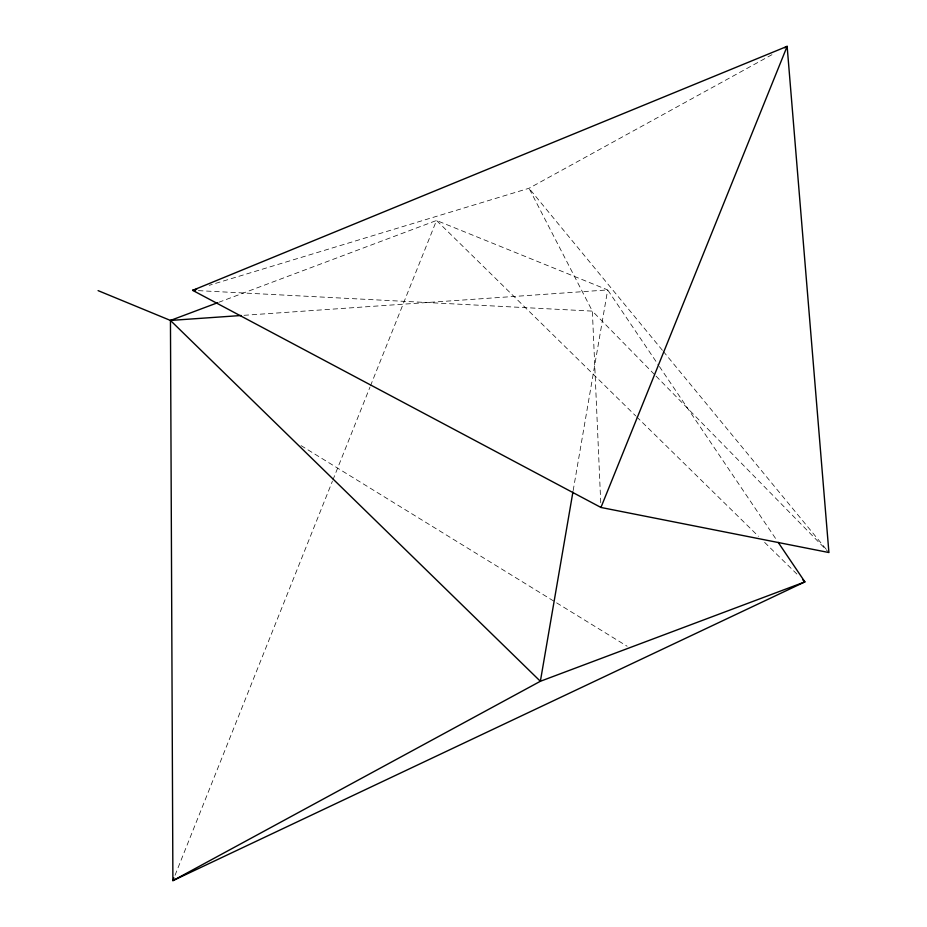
<?xml version="1.0" encoding="UTF-8"?>
<svg xmlns="http://www.w3.org/2000/svg" width="927" height="927" viewBox="0 0 927 927"><rect width="100%" height="100%" fill="white"/><g stroke="black" fill="none" stroke-linecap="round" stroke-linejoin="round"><path stroke-width="0.7" stroke-dasharray="4.63 3.48" d="M573.164 490.58L607.683 289.919L436.524 220.475L219.073 302.179M175.041 875.273L332.364 481.322M332.897 479.977L369.943 387.196M370.476 385.852L436.524 220.475L635.667 415.864M771.959 54.693L529.016 188.274L209.247 285.307M244.044 315.307L607.683 289.919L658.599 365.308M198.413 290.638L592.365 311.124L655.041 375.087M301.055 445.62L627.139 646.235M636.698 416.872L758.46 536.327M764.648 542.399L798.703 575.818M656.049 376.119L828.912 552.538M662.411 350.29L529.016 188.274L592.365 311.124L600.881 506.015M663.326 351.414L827.069 550.314M659.41 366.501L776.606 540.012"/><path stroke-width="1.39" d="M572.921 492.005L540.371 681.275L172.897 880.65L170.452 320.441L98.088 290.626M173.975 877.962L172.897 880.65L804.891 581.889L778.216 542.399M600.951 507.463L787.139 46.35L192.631 290.348L600.951 507.463L828.912 552.538L787.139 46.35L784.613 47.741M802.828 579.862L804.891 581.889L540.371 681.275L170.452 320.441L217.729 302.689M196.791 289.085L192.631 290.348L195.516 290.499M170.452 320.441L241.159 315.504"/></g></svg>
